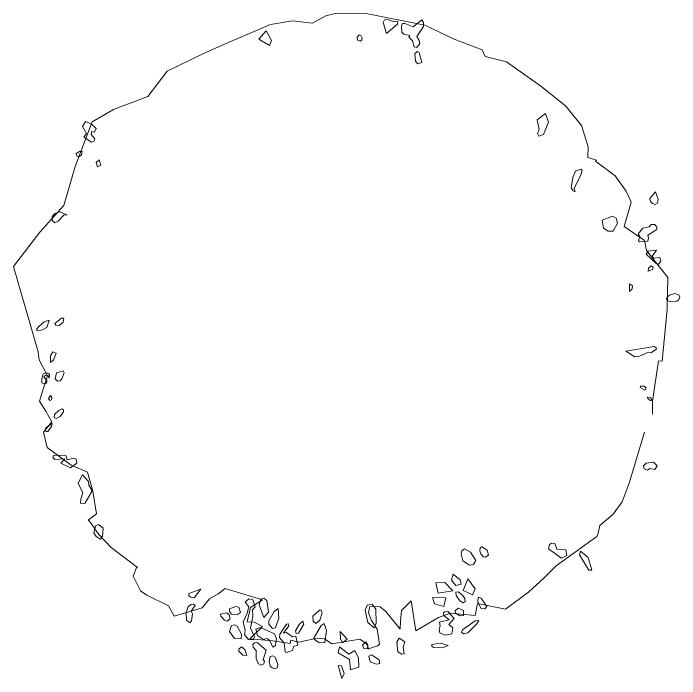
# Model space of a CAD drawing. Header units: millimetres. Extents: x -63086 to 144078, y -129912 to 13382.
# Drawn here: x 57644 to 58688, y -60646 to -59603 of the extents above; entities that cross this region are included whole.
import ezdxf

# ---------------------------------------------------------------- set-up
doc = ezdxf.new("R2010")
doc.units = ezdxf.units.MM
doc.layers.get('0').update_dxf_attribs({"lineweight": 0})
doc.layers.add('観葉植物', color=92, linetype='Continuous', lineweight=9)

# ---------------------------------------------------------------- blocks, each defined once
blk = doc.blocks.new('樹木平面（CAD素材.com）f56f3cc4')
at = {"color": 0, "linetype": 'ByBlock', "lineweight": -2}
for points in [[(457.1, -92.2), (433.2, -172.4), (422.4, -201.9), (408.4, -221.2), (387.4, -238.7), (384.7, -251), (382.8, -255.8), (318.7, -302.1), (299.9, -320.7), (275.4, -343.3), (239.6, -369.9), (195.5, -361), (191.8, -379.7), (152.5, -376.3), (134.5, -383.1), (98.8, -404), (91.4, -356.9), (76.3, -371.9), (74.7, -388.7), (74.5, -401.1), (52, -373.6), (42.9, -366), (26.9, -365.9), (24.7, -375.8), (29.4, -387.4), (38.5, -401.4), (42.1, -425), (38.8, -427.4), (24.9, -432), (25.1, -432.8), (21.6, -424), (11.3, -417), (-32.7, -424), (-44.1, -416.4), (-55.6, -415.4), (-84.5, -421.4), (-97.1, -418.3), (-97.9, -423.7), (-125.7, -419.7), (-161.6, -416.5), (-141.3, -397.3), (-154.4, -390.3), (-165.6, -389.7), (-160.5, -367.2), (-141.4, -355.3), (-199.8, -337.4), (-211, -345.7), (-224.4, -353.9), (-236.2, -367.7), (-251.8, -372.7), (-279.8, -381.1), (-288.8, -364.9), (-322.7, -347.8), (-332.7, -341.4), (-344.5, -318.2), (-338.4, -303.6), (-337.5, -304.6), (-378.6, -273), (-398.3, -253), (-412.7, -232), (-414.9, -230.3), (-402, -220.4), (-407.4, -185.1), (-416, -155.1), (-441.6, -144.4), (-479, -116.4), (-485, -92.2), (-471.8, -76.5), (-481.1, -59.4), (-491.2, -44.1), (-486.1, -26.4), (-478.4, -4.1), (-491.8, 20.8), (-493.3, 33.7), (-532.1, 167.4), (-490.4, 221), (-453, 262.7), (-435.2, 323.8), (-408.4, 393.8), (-375.1, 413.2), (-321.2, 433.5), (-291.1, 473.6), (-235, 500.5), (-201.3, 515.7), (-128.8, 546.3), (-94.7, 552.1), (-63.2, 548.7), (-42.1, 560), (-25.4, 564.1), (20.9, 563.7), (113, 545.5), (158.9, 523.7), (202.7, 506.9), (207.6, 496.5), (241.2, 488.2), (294.8, 450), (333.7, 419.2), (358.6, 388.3), (368.9, 354.7), (368.4, 338.3), (382, 334), (380.7, 332.3), (411.5, 309.4), (428.4, 285.5), (434.3, 272.6), (436.2, 268.3), (425.4, 229.9), (457.4, 207.9), (460.5, 192.4), (493.7, 149.9), (493, 100.5), (485.2, 18.8), (479.5, 19.3), (469.9, -43.7), (469.9, -64.5)], [(81.8, 548.2), (94.6, 542.9), (108.4, 553.7), (110.9, 549.6), (110.9, 543.2), (100.3, 527.7), (104.2, 521.7), (105, 516.2), (99.7, 510.7), (96, 511.6), (93.8, 521), (88, 526.6), (89.5, 529.5), (80.2, 531.5), (76.8, 534.5), (76.3, 544.6), (78.1, 547.9), (81.9, 548.1)], [(-471.2, 245.6), (-471.2, 239.4), (-467, 235.6), (-461.6, 238.5), (-453.2, 247.7), (-447.6, 248.1), (-459.9, 253.1), (-467, 250.5), (-471.2, 245.4)], [(-410.3, -180.6), (-409.2, -185.2), (-420, -204.2), (-426.8, -203.5), (-426.5, -197.4), (-423, -187.4), (-430.7, -172.6), (-423.9, -159.2), (-414.1, -169.6), (-414, -175.6), (-410.4, -180.7)], [(-238.2, -338.7), (-257.2, -345.2), (-257, -349), (-254, -351.2), (-248.5, -352), (-238.1, -338.6)], [(-193.4, -373.8), (-190.1, -377.5), (-180.7, -378.2), (-176, -374.9), (-178.7, -366.9), (-183.3, -365.9), (-193.1, -369.5), (-193.3, -373.8)], [(-143.8, -457.6), (-139.2, -455.4), (-138.5, -451.5), (-140.4, -449.2), (-135.9, -434.3), (-150.1, -422.3), (-153.9, -422.9), (-156.5, -425.1), (-156, -429.7), (-151.5, -434.6), (-151.6, -447.4), (-148.4, -454.9), (-143.8, -457.6)]]:
    blk.add_lwpolyline(points, dxfattribs=at)
for points in [[(47.9, 549.5), (49.9, 553.9), (53, 555.1), (63.4, 551.4), (68.5, 552), (70.5, 551.3), (70, 547.1), (52.7, 532.5)], [(-135.7, 536.8), (-127.3, 521.4), (-130.6, 513.6), (-147.4, 523.8)], [(14.6, 525.3), (14.1, 522.4), (11.9, 520.5), (7.6, 522.1), (6.9, 526.8), (10.1, 530.4), (12.6, 529.1)], [(97.1, 500.4), (98.4, 488.9), (102.1, 485), (108.2, 487.2), (104, 502.6), (100.7, 504.2)], [(302.1, 406.9), (306.6, 393.7), (299, 374.2), (291.8, 371.6), (289.8, 375.7), (292, 381.8), (289, 397.3)], [(-409.5, 362), (-405.7, 363.3), (-404.4, 367.4), (-410.2, 373.9), (-409.6, 378.6), (-404.9, 377.9), (-402.1, 383.7), (-410.3, 390.8), (-419, 394.6), (-423.7, 386.7), (-417.2, 375.8), (-421.5, 369.9)], [(-428.6, 347.6), (-424.2, 347.3), (-425.1, 342.3), (-428.5, 339.8), (-432.7, 340.3), (-433.5, 344.2)], [(-400.4, 323.4), (-394.9, 326.2), (-397.7, 334.4), (-402.4, 330.2)], [(342.5, 290.5), (344.9, 306.9), (349.4, 316.7), (357.7, 319.9), (359.7, 317.9), (357.6, 311), (347.1, 289.7), (348.4, 284.5), (345.2, 286.3)], [(477.7, 266.3), (478.7, 272.9), (474.5, 284.2), (465.7, 273.9), (466.7, 269.2), (470.1, 265.8), (474.1, 264.5)], [(413.1, 243.1), (415, 235.2), (408.2, 222.4), (400.4, 222.5), (393.2, 227.2), (391, 239.9), (407, 246.1)], [(464.8, 229.6), (467.7, 233), (473.4, 233), (476.8, 229.1), (476.8, 225.3), (462.3, 216.2), (463.8, 211.7), (462.3, 206.7), (449.5, 205.7), (448.1, 208.2), (450.1, 214), (447.6, 218.4), (454.6, 227.1)], [(476.4, 192.7), (469.6, 183.6), (471.7, 180.2), (481.2, 181.1), (482.7, 175.4), (479.2, 170.7), (475.8, 171.8), (459.7, 186.5), (463.2, 191.5)], [(471, 166.1), (470.1, 162.4), (463, 160), (463.7, 164.7), (467.7, 168.3)], [(438.3, 136.9), (438.1, 132.2), (433.7, 127.9), (434, 139.8)], [(492.7, 119.4), (496.7, 122.4), (505, 125), (511.1, 122.6), (512.5, 119.4), (511.4, 115.7), (507.8, 113), (497.4, 112.5), (493, 113.8), (491.8, 116.6)], [(-456.7, 86.2), (-453.1, 86), (-454, 80), (-460.4, 74.6), (-465.6, 75.3), (-466.9, 77.7)], [(-484, 80.3), (-475.7, 82.9), (-479.7, 71.7), (-486.6, 67.9), (-495, 66.6), (-495.8, 68.4), (-492.4, 73.4)], [(472.5, 41.9), (475.8, 39.7), (476, 37.5), (467.3, 31.9), (463.4, 32.9), (448.2, 26.4), (442.3, 25.5), (427.9, 34.5)], [(-469.4, 20.9), (-465.2, 31.2), (-470.4, 33.7), (-474.1, 27.1), (-473.9, 16.9)], [(-481.1, -16.2), (-479.5, -14.1), (-479.8, -11.2), (-484.5, -6.1), (-481.9, -3), (-477.5, -3.7), (-476.4, -7.6), (-475.2, -5.2), (-475.6, -2.2), (-477.8, 0.2), (-481.3, 0.7), (-485.1, -1.2), (-487.6, -8.1), (-487.2, -14.9), (-484.4, -16.8)], [(-452.2, 0.3), (-453.9, 3.6), (-464.2, 0.3), (-466.7, -8.8), (-463.1, -12.3), (-458.5, -12), (-456.1, -8.6)], [(456.6, -20.1), (459.8, -23.2), (458, -26.4), (450.7, -22.7), (450.8, -20.6)], [(-474, -35), (-471.9, -38.1), (-472.4, -41.9), (-474.7, -43), (-477.1, -39.7)], [(466.4, -42.7), (462.4, -39.9), (462.1, -38.1), (462.7, -37.6), (466.5, -38.7), (469.7, -43.3)], [(-453.5, -57.3), (-453.5, -60.4), (-458.9, -67.8), (-465.1, -71.2), (-467.9, -69.4), (-467.6, -65), (-460.7, -58.7), (-456.1, -56.1)], [(-472.2, -83.4), (-478.1, -91.2), (-481.1, -91.5), (-482.1, -89.4), (-481.3, -85.8), (-474.4, -80.8), (-471, -78.9)], [(-470, -132.4), (-467.3, -135.5), (-451.2, -134.4), (-457.9, -141.2), (-442.3, -148.6), (-432.7, -140.9), (-433.7, -134.6), (-437.3, -133.2), (-447.8, -135.9), (-450, -128.9), (-468.4, -128.7)], [(457, -149.9), (462.1, -151.8), (465.6, -149.2), (473.5, -150.8), (477, -145.2), (471.7, -139.7), (459.8, -141.1), (455.9, -145.3)], [(-402.5, -256.1), (-395.6, -260.3), (-392.4, -256.2), (-391.3, -243.1), (-398.4, -237.1), (-403.2, -239.3), (-406.1, -250.3)], [(306.9, -275.1), (327.2, -289.7), (335.8, -285.8), (334.1, -276.8), (320, -275.9), (317, -267.2), (311.4, -266.3), (308.6, -268.3)], [(189.5, -300.1), (193, -293.6), (184.8, -280.3), (175.3, -275.3), (170.8, -278.3), (169.7, -283.7), (172.6, -294.1), (183.1, -301.1)], [(212.8, -285), (210.9, -277.3), (202.4, -272.1), (199.6, -273.6), (199.1, -278.6), (200.6, -283), (204.9, -287.7), (207.6, -288.3)], [(370.1, -308.9), (374.6, -308.6), (368.8, -289.1), (356.8, -279.2), (355.2, -284.6)], [(170.1, -330.8), (161.8, -332.9), (154.9, -324.3), (157.5, -315.1), (168.5, -324)], [(191.7, -338.2), (187.9, -347.5), (173.3, -340.8), (180.3, -322.6)], [(133.8, -344.7), (156.6, -340.9), (144.4, -328.3), (130.2, -328.7)], [(165.4, -342.5), (172.1, -348.2), (175.6, -353.4), (176.3, -357.9), (172.8, -360.2), (167.7, -356.6), (162.1, -348.5), (161.7, -343.4)], [(-163.5, -417.4), (-156.3, -418.2), (-154.2, -413.3), (-160.1, -399.7), (-156.7, -381.4), (-157, -371.2), (-153.1, -366.4), (-156.7, -355.2), (-163, -353.5), (-168.7, -359), (-163, -366), (-165.6, -376), (-171.9, -389.5), (-168.7, -403.5), (-169.9, -409.5)], [(-146.5, -363.1), (-144, -354.4), (-139.6, -352.9), (-134.9, -356.5), (-132.2, -374.6), (-139.4, -383.1)], [(128.1, -361.6), (143, -365.5), (145.9, -352), (124.8, -351.7)], [(195.8, -358.7), (201.4, -368.7), (206.8, -369.5), (210.4, -365.9), (201.5, -352.5), (196.5, -351.1)], [(-251, -377.3), (-252.6, -388.2), (-255.6, -391.1), (-260.6, -387.1), (-261.4, -376.4), (-258.8, -366.5), (-253.7, -362.7), (-249.6, -362.2), (-247.3, -364.1), (-253.5, -372.9)], [(30.6, -362.2), (36.1, -370.1), (36.8, -392), (33.4, -399.4), (23.7, -390.6), (19.4, -371.5), (22.8, -363.6)], [(-201.1, -387.2), (-196.8, -388.5), (-192.8, -385.8), (-193.3, -379.3), (-197.4, -375.8), (-207.3, -377.6), (-207, -380.7)], [(-125.6, -400.1), (-121.2, -399.4), (-115.8, -384), (-117.1, -369.1), (-123.2, -373.8), (-131.4, -388), (-131.5, -393.4)], [(-48.2, -375.6), (-51.5, -386.9), (-57.9, -392.4), (-61.9, -388.5), (-62.6, -380.9), (-52.4, -371.3), (-49.4, -371.4)], [(151.3, -386.4), (135.7, -390.1), (136.9, -395.8), (135.2, -401.4), (136.7, -406.9), (145.1, -410.5), (155.4, -408.8), (156.8, -399), (150.7, -394), (158.9, -384.5), (149, -373.7), (144.3, -373.9), (142.1, -375.9), (142.6, -379.7)], [(173.7, -379.7), (173.8, -372.1), (165.3, -368.1), (160.6, -372.6), (161.2, -376.2), (167.8, -380.2)], [(-174.6, -409.3), (-181.2, -396.8), (-185.2, -394.4), (-189.9, -395.6), (-193, -405), (-185.3, -416.1), (-175, -416.3)], [(-103.8, -393.6), (-114.6, -409), (-115, -414.3), (-107.3, -423.4), (-105.8, -436.6), (-104.1, -437.6), (-94.4, -434.7), (-92.8, -428.6), (-86.3, -426.2), (-89.5, -412.1), (-94.2, -413.4), (-104.5, -406.7), (-108.5, -407.4), (-100, -396.2), (-100.9, -393)], [(-89, -407.8), (-85.2, -407.5), (-76.6, -393.6), (-78.1, -388.8), (-83.8, -393.8), (-89.8, -403.9)], [(-52.9, -422.9), (-43.9, -422.1), (-41.3, -403.1), (-45, -392.5), (-49.4, -395.7), (-61, -415.4), (-59.9, -417.7)], [(197.6, -387.8), (194.2, -393.4), (180.6, -407.2), (173.6, -408.4), (170.6, -406.1), (171.8, -402.5), (191.7, -388.2)], [(-149.2, -411.4), (-140.1, -417.7), (-134.9, -415.8), (-129.9, -419.2), (-125.2, -429.6), (-120.9, -427.1), (-119.4, -415.9), (-122.6, -408.4), (-144.7, -398.8), (-151.9, -401.3)], [(-19.5, -416.8), (-16.1, -422.9), (-8.8, -416.9), (-19.8, -405.1)], [(81.5, -421.2), (79.1, -429.5), (80.4, -439.7), (76.8, -440.4), (70.4, -436.9), (69.1, -421.6), (72.6, -415.2)], [(15.5, -426.1), (17.6, -431.6), (23, -432.2), (23.8, -426.3), (20.3, -421.2)], [(149.8, -426.9), (140, -430.6), (126.8, -430), (124.2, -427.8), (124.2, -425.1), (137.7, -423.1)], [(-174.2, -429), (-169.3, -433.2), (-166.3, -442.6), (-172.1, -441.8), (-178.4, -435.7), (-178.8, -432.5)], [(-6.2, -440.6), (3.2, -434.5), (9.2, -446.9), (9.7, -460.6), (-3.6, -464.9), (-5.3, -448.8), (-22.7, -438.2), (-20.9, -429)], [(-122, -463.5), (-118.7, -461.9), (-117.4, -456.5), (-121.5, -445.1), (-125.1, -443.1), (-129.3, -444.1), (-131.2, -452), (-129.4, -459.1), (-126.5, -461.7)], [(41.5, -449.2), (42.3, -455.2), (37.4, -456.2), (27.4, -452.2), (25.4, -443.7), (29.3, -441.6)], [(-17.3, -478.8), (-13.5, -470.7), (-17.7, -458.8), (-22.7, -458.2)]]:
    blk.add_lwpolyline(points, close=True, dxfattribs=at)

msp = doc.modelspace()

# ---------------------------------------------------------------- block references
at = {"layer": '観葉植物', "ltscale": 10}
msp.add_blockref('樹木平面（CAD素材.com）f56f3cc4', (58175.6438, -60167.4028), dxfattribs=at)

doc.saveas('drawing.dxf')
